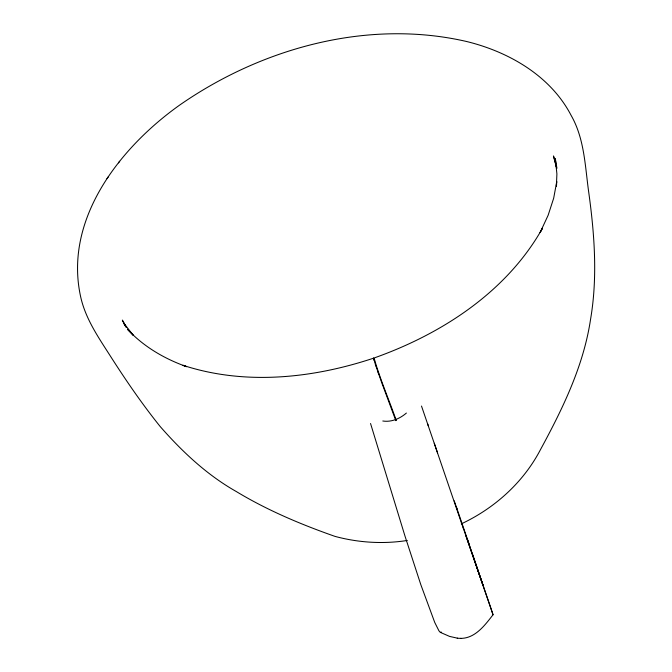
<?xml version="1.0" encoding="UTF-8"?>
<svg xmlns="http://www.w3.org/2000/svg" width="672" height="672" viewBox="0 0 672 672"><rect width="100%" height="100%" fill="white"/><g stroke="black" fill="none" stroke-linecap="round" stroke-linejoin="round"><path stroke-width="1.01" d="M556.382 185.976L556.903 173.964L555.307 158.626L556.13 163.573M556.458 186.245L556.76 181.583L553.661 198.274L548.117 215.309L540.112 232.52L542.556 228.11C506.638 292.051 441.42 334.228 373.615 358.159C312.64 378.454 244.843 385.585 182.91 365.274L186.556 366.677M461.303 523.858C494.525 508.326 523.354 482.437 540.397 449.77C562.615 408.862 583.556 365.988 590.528 319.502C597.694 277.586 594.569 234.704 588.806 192.83C585.068 166.597 584.615 138.961 571.108 115.366C550.763 76.188 509.586 52.273 467.863 41.815L465.847 41.328C367.223 18.892 261.635 48.082 179.768 105.008C119.65 147.68 62.975 219.92 80.917 297.948C86.024 319.788 99.07 338.327 110.93 356.941C126.26 380.915 142.363 404.359 160.196 426.544C182.238 451.702 206.959 474.944 236.233 491.501C267.204 510.241 300.905 524.42 335.017 536.39C358.495 542.716 383.275 544.236 407.324 540.464M106.966 178.651L108.242 176.912M118.49 162.842L119.65 161.255M467.384 539.288L490.123 605.951A472.651 0.613 71.1 0 1 492.324 612.536L493.038 614.771C484.932 625.162 475.238 638.442 460.614 638.383M441.244 632.033L440.362 632.386L438.95 630.848L434.734 622.44L420.79 584.59L405.031 536.222L370.541 423.494M406.392 413.053C399.974 418.614 391.415 422.369 382.796 421M440.362 632.386L449.585 636.409L457.632 638.224M457.254 638.207L460.967 638.4M186.514 366.635C164.346 358.739 143.48 346.559 127.403 329.188L133.274 335.32L123.656 322.955L126.202 327.272M126.294 327.146L122.346 320.09L125.026 325.777M373.85 358.705L373.573 358.176L375.32 364.039M373.884 358.697L373.615 358.159L374.228 360.57M374.262 358.562C379.168 376.774 389.567 401.26 396.287 420.504M493.038 614.771L463.168 527.772M395.85 420.655L382.687 385.241M382.645 385.258L375.925 366.022M427.56 423.604L428.324 425.838M465.898 535.735L483.025 585.312L472.483 554.232M378.109 372.389L378.848 374.556M454.238 500.85L457.187 509.468M456.506 507.36L468.896 543.572M434.272 443.226L437.564 452.878M421.504 406.048L463.226 528.125M375.287 364.056L375.967 366.013M556.702 168.101L553.501 155.963L556.786 168.554M556.466 165.547L556.794 167.53"/></g></svg>
